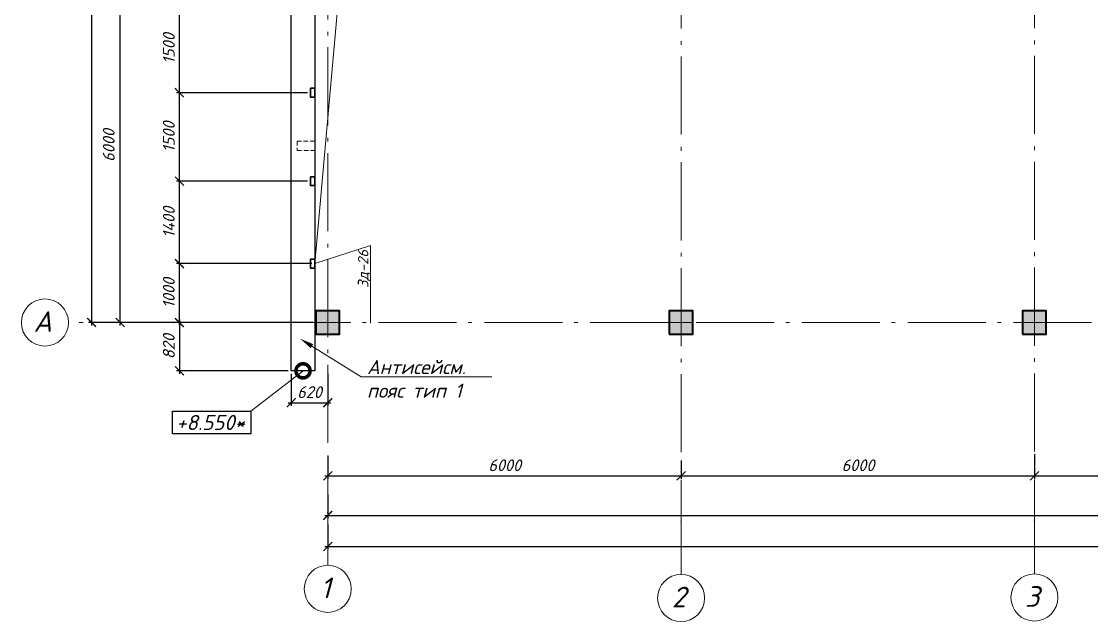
# Model space of a CAD drawing. Header units: millimetres. Extents: x -238377 to -11282, y -123214 to -44846.
# Drawn here: x -118725 to -100551, y -84286 to -74100 of the extents above; entities that cross this region are included whole.
import ezdxf
from ezdxf import colors
from ezdxf.entities.mleader import LeaderData, LeaderLine
from ezdxf.enums import TextEntityAlignment as Align
from ezdxf.math import Vec2, Vec3

# ---------------------------------------------------------------- set-up
doc = ezdxf.new("R2010")
doc.units = ezdxf.units.MM
doc.header["$MEASUREMENT"] = 0
doc.linetypes.add('Double Dashed', pattern=[1797.222233, 1325, -211.666656, 63.333344, -197.222233])
doc.linetypes.add('штриховаяX2', pattern=[38.1, 25.4, -12.7])
doc.layers.get('0').update_dxf_attribs({"lineweight": 5})
for name, color, linetype, lineweight in [('#Бетон', 10, 'Continuous', 35), ('#Выноски', 150, 'Continuous', 15), ('#Оси', 7, 'Continuous', 5), ('k_ Размеры', 7, 'Continuous', 15), ('колонны_Ном._пера__94', 252, 'Continuous', 13), ('колонны_Ном._пера__99', 7, 'Continuous', 40), ('оси_Ном._пера__96', 7, 'Continuous', 5), ('оси_Ном._пера__97', 7, 'Continuous', 20), ('размеры', 7, 'Continuous', 5)]:
    doc.layers.add(name, color=color, linetype=linetype, lineweight=lineweight)
for name, color, linetype in [('#стены наруж', 7, 'Continuous'), ('колонны', 7, 'Continuous'), ('текст', 7, 'Continuous')]:
    doc.layers.add(name, color=color, linetype=linetype)
doc.styles.add('GOST 2.304', font='isocpeui.ttf')
doc.styles.get("Standard").update_dxf_attribs({"font": 'isocpeui.ttf'})
doc.styles.add('STEP PR', font='isocpeui.ttf')
doc.dimstyles.get("Standard").update_dxf_attribs({"dimtxt": 200, "dimasz": 150, "dimexe": 50, "dimexo": 50, "dimgap": 80, "dimtad": 1, "dimdec": 0, "dimzin": 0, "dimdsep": 46, "dimtxsty": 'Standard', "dimblk": 'ARCHTICK', "dimcen": 5, "dimdle": 50, "dimadec": 0, "dimazin": 0, "dimtfac": 1, "dimtdec": 0, "dimtofl": 0, "dimtmove": 1, "dimatfit": 3, "dimfxl": 1, "dimtolj": 1, "dimtzin": 0, "dimarcsym": 0})

# ---------------------------------------------------------------- blocks, each defined once
blk = doc.blocks.new('_ArchTick')
at = {"color": 0, "linetype": 'ByBlock', "const_width": 0.15}
blk.add_lwpolyline([(-0.5, -0.5), (0.5, 0.5)], dxfattribs=at)
blk = doc.blocks.new('*D280')
at = {"layer": 'Defpoints', "color": 0, "lineweight": 0, "transparency": 16777216}
for p in [(-113522, -82586), (-55309, -82767), (-55309, -83013)]:
    blk.add_point(p, dxfattribs=at)
at = {"layer": 'размеры', "color": 0, "lineweight": -2, "transparency": 16777216}
for p, q in [((-113522, -82636), (-113522, -83063)), ((-55309, -82817), (-55309, -83063)), ((-113572, -83013), (-55259, -83013))]:
    blk.add_line(p, q, dxfattribs=at)
at = {"layer": 'размеры', "color": 0, "lineweight": -2, "transparency": 16777216, "xscale": 150, "yscale": 150, "zscale": 150, "rotation": 180}
blk.add_blockref('_ArchTick', (-113522, -83013), dxfattribs=at)
at = {"layer": 'размеры', "color": 0, "lineweight": -2, "transparency": 16777216, "xscale": 150, "yscale": 150, "zscale": 150}
blk.add_blockref('_ArchTick', (-55309, -83013), dxfattribs=at)
at = {"layer": 'размеры', "color": 0, "transparency": 16777216, "insert": (-79684, -82833), "char_height": 200, "attachment_point": 5}
blk.add_mtext('\\A1;58213', dxfattribs=at)
blk = doc.blocks.new('*D281')
at = {"layer": 'Defpoints', "color": 0, "transparency": 16777216}
for p in [(-117047, -73210), (-117002, -73210), (-114142, -79210)]:
    blk.add_point(p, dxfattribs=at)
at = {"layer": 'размеры', "color": 0, "lineweight": -2, "transparency": 16777216}
for p, q in [((-117052, -73210), (-117097, -73210)), ((-117047, -79260), (-117047, -73160)), ((-114192, -79210), (-117097, -79210))]:
    blk.add_line(p, q, dxfattribs=at)
at = {"layer": 'размеры', "color": 0, "lineweight": -2, "transparency": 16777216, "xscale": 150, "yscale": 150, "zscale": 150}
for p, rotation in [((-117047, -73210), 90), ((-117047, -79210), 270)]:
    blk.add_blockref('_ArchTick', p, dxfattribs=dict(at, rotation=rotation))
at = {"layer": 'размеры', "color": 0, "transparency": 16777216, "insert": (-117241, -76206), "char_height": 200, "attachment_point": 5, "rotation": 90}
blk.add_mtext('\\A1;6000', dxfattribs=at)
blk = doc.blocks.new('*D283')
at = {"layer": 'Defpoints', "color": 0, "lineweight": 0, "transparency": 16777216}
for p in [(-113522, -81420), (-107522, -81504), (-107522, -81813)]:
    blk.add_point(p, dxfattribs=at)
at = {"layer": 'размеры', "color": 0, "lineweight": -2, "transparency": 16777216}
for p, q in [((-113522, -81470), (-113522, -81863)), ((-107522, -81554), (-107522, -81863)), ((-113572, -81813), (-107472, -81813))]:
    blk.add_line(p, q, dxfattribs=at)
at = {"layer": 'размеры', "color": 0, "lineweight": -2, "transparency": 16777216, "xscale": 150, "yscale": 150, "zscale": 150, "rotation": 180}
blk.add_blockref('_ArchTick', (-113522, -81813), dxfattribs=at)
at = {"layer": 'размеры', "color": 0, "lineweight": -2, "transparency": 16777216, "xscale": 150, "yscale": 150, "zscale": 150}
blk.add_blockref('_ArchTick', (-107522, -81813), dxfattribs=at)
at = {"layer": 'размеры', "color": 0, "transparency": 16777216, "insert": (-110517, -81633), "char_height": 200, "attachment_point": 5}
blk.add_mtext('\\A1;6000', dxfattribs=at)
blk = doc.blocks.new('*D284')
at = {"layer": 'Defpoints', "color": 0, "lineweight": 0, "transparency": 16777216}
for p in [(-101522, -81394), (-107522, -81504), (-101522, -81813)]:
    blk.add_point(p, dxfattribs=at)
at = {"layer": 'размеры', "color": 0, "lineweight": -2, "transparency": 16777216}
for p, q in [((-107522, -81554), (-107522, -81863)), ((-101522, -81444), (-101522, -81863)), ((-107572, -81813), (-101472, -81813))]:
    blk.add_line(p, q, dxfattribs=at)
at = {"layer": 'размеры', "color": 0, "lineweight": -2, "transparency": 16777216, "xscale": 150, "yscale": 150, "zscale": 150, "rotation": 180}
blk.add_blockref('_ArchTick', (-107522, -81813), dxfattribs=at)
at = {"layer": 'размеры', "color": 0, "lineweight": -2, "transparency": 16777216, "xscale": 150, "yscale": 150, "zscale": 150}
blk.add_blockref('_ArchTick', (-101522, -81813), dxfattribs=at)
at = {"layer": 'размеры', "color": 0, "transparency": 16777216, "insert": (-104517, -81633), "char_height": 200, "attachment_point": 5}
blk.add_mtext('\\A1;6000', dxfattribs=at)
blk = doc.blocks.new('*D285')
at = {"layer": 'Defpoints', "color": 0, "lineweight": 0, "transparency": 16777216}
for p in [(-101522, -81394), (-95522, -81515), (-95522, -81813)]:
    blk.add_point(p, dxfattribs=at)
at = {"layer": 'размеры', "color": 0, "lineweight": -2, "transparency": 16777216}
for p, q in [((-101522, -81444), (-101522, -81863)), ((-95522, -81565), (-95522, -81863)), ((-101572, -81813), (-95472, -81813))]:
    blk.add_line(p, q, dxfattribs=at)
at = {"layer": 'размеры', "color": 0, "lineweight": -2, "transparency": 16777216, "xscale": 150, "yscale": 150, "zscale": 150, "rotation": 180}
blk.add_blockref('_ArchTick', (-101522, -81813), dxfattribs=at)
at = {"layer": 'размеры', "color": 0, "lineweight": -2, "transparency": 16777216, "xscale": 150, "yscale": 150, "zscale": 150}
blk.add_blockref('_ArchTick', (-95522, -81813), dxfattribs=at)
at = {"layer": 'размеры', "color": 0, "transparency": 16777216, "insert": (-98517, -81633), "char_height": 200, "attachment_point": 5}
blk.add_mtext('\\A1;6000', dxfattribs=at)
blk = doc.blocks.new('*D296')
at = {"layer": 'Defpoints', "color": 0, "transparency": 16777216}
for p in [(-109100, -64810), (-117533, -79210), (-116228, -79210)]:
    blk.add_point(p, dxfattribs=at)
at = {"layer": 'размеры', "color": 0, "lineweight": -2, "transparency": 16777216}
for p, q in [((-109150, -64810), (-117583, -64810)), ((-117533, -64760), (-117533, -79260)), ((-116278, -79210), (-117583, -79210))]:
    blk.add_line(p, q, dxfattribs=at)
at = {"layer": 'размеры', "color": 0, "lineweight": -2, "transparency": 16777216, "xscale": 150, "yscale": 150, "zscale": 150}
for p, rotation in [((-117533, -64810), 90), ((-117533, -79210), 270)]:
    blk.add_blockref('_ArchTick', p, dxfattribs=dict(at, rotation=rotation))
at = {"layer": 'размеры', "color": 0, "transparency": 16777216, "insert": (-117705, -71996), "char_height": 200, "attachment_point": 5, "rotation": 90}
blk.add_mtext('\\A1;14400', dxfattribs=at)
blk = doc.blocks.new('Колонна_15_1', base_point=(22379, 71856))
at = {"layer": 'колонны_Ном._пера__94', "linetype": 'Continuous', "true_color": 0x7d7d7d}
blk.add_hatch(color=8, dxfattribs=at).paths.add_polyline_path([(22179, 71647), (22579, 71647), (22579, 72047), (22179, 72047)])
blk.add_hatch(color=8, dxfattribs=at).paths.add_polyline_path([(22179, 71647), (22579, 71647), (22579, 72047), (22179, 72047)])
at = {"layer": 'колонны_Ном._пера__99', "linetype": 'Continuous', "flags": 128}
blk.add_lwpolyline([(22179, 71647), (22579, 71647), (22579, 72047), (22179, 72047)], close=True, dxfattribs=at)
at = {"layer": 'колонны_Ном._пера__99', "color": 8, "linetype": 'Continuous', "true_color": 0x737373, "flags": 128}
blk.add_lwpolyline([(22179, 71647), (22579, 71647), (22579, 72047), (22179, 72047)], close=True, dxfattribs=at)
at = {"layer": 'оси_Ном._пера__96', "color": 253, "lineweight": 5, "true_color": 0x9c9c9c}
for points in [[(22379, 72047), (22379, 71647)], [(22379, 72047), (22379, 71647)], [(22179, 71847), (22579, 71847)], [(22179, 71847), (22579, 71847)]]:
    blk.add_lwpolyline(points, dxfattribs=at)
blk = doc.blocks.new('*D301')
at = {"layer": 'Defpoints', "color": 0, "lineweight": 0, "transparency": 16777216}
for p in [(-113522, -82078), (-83522, -82157), (-83522, -82484)]:
    blk.add_point(p, dxfattribs=at)
at = {"layer": 'размеры', "color": 0, "lineweight": -2, "transparency": 16777216}
for p, q in [((-113522, -82128), (-113522, -82534)), ((-83522, -82207), (-83522, -82534)), ((-113572, -82484), (-83472, -82484))]:
    blk.add_line(p, q, dxfattribs=at)
at = {"layer": 'размеры', "color": 0, "lineweight": -2, "transparency": 16777216, "xscale": 150, "yscale": 150, "zscale": 150, "rotation": 180}
blk.add_blockref('_ArchTick', (-113522, -82484), dxfattribs=at)
at = {"layer": 'размеры', "color": 0, "lineweight": -2, "transparency": 16777216, "xscale": 150, "yscale": 150, "zscale": 150}
blk.add_blockref('_ArchTick', (-83522, -82484), dxfattribs=at)
at = {"layer": 'размеры', "color": 0, "transparency": 16777216, "insert": (-98522, -82304), "char_height": 200, "attachment_point": 5}
blk.add_mtext('\\A1;30000', dxfattribs=at)
blk = doc.blocks.new('*D345')
at = {"layer": 'Defpoints', "color": 0, "transparency": 16777216}
for p in [(-116041, -78210), (-113742, -78210), (-113722, -79210)]:
    blk.add_point(p, dxfattribs=at)
at = {"layer": 'размеры', "color": 0, "lineweight": -2, "transparency": 16777216}
for p, q in [((-113792, -78210), (-116091, -78210)), ((-116041, -79260), (-116041, -78160)), ((-113772, -79210), (-116091, -79210))]:
    blk.add_line(p, q, dxfattribs=at)
at = {"layer": 'размеры', "color": 0, "lineweight": -2, "transparency": 16777216, "xscale": 150, "yscale": 150, "zscale": 150}
for p, rotation in [((-116041, -78210), 90), ((-116041, -79210), 270)]:
    blk.add_blockref('_ArchTick', p, dxfattribs=dict(at, rotation=rotation))
at = {"layer": 'размеры', "color": 0, "transparency": 16777216, "insert": (-116221, -78710), "char_height": 200, "attachment_point": 5, "rotation": 90}
blk.add_mtext('\\A1;1000', dxfattribs=at)
blk = doc.blocks.new('*D346')
at = {"layer": 'Defpoints', "color": 0, "transparency": 16777216}
for p in [(-116041, -76810), (-113817, -76810), (-113742, -78210)]:
    blk.add_point(p, dxfattribs=at)
at = {"layer": 'размеры', "color": 0, "lineweight": -2, "transparency": 16777216}
for p, q in [((-113867, -76810), (-116091, -76810)), ((-116041, -78260), (-116041, -76760)), ((-113792, -78210), (-116091, -78210))]:
    blk.add_line(p, q, dxfattribs=at)
at = {"layer": 'размеры', "color": 0, "lineweight": -2, "transparency": 16777216, "xscale": 150, "yscale": 150, "zscale": 150}
for p, rotation in [((-116041, -76810), 90), ((-116041, -78210), 270)]:
    blk.add_blockref('_ArchTick', p, dxfattribs=dict(at, rotation=rotation))
at = {"layer": 'размеры', "color": 0, "transparency": 16777216, "insert": (-116221, -77510), "char_height": 200, "attachment_point": 5, "rotation": 90}
blk.add_mtext('\\A1;1400', dxfattribs=at)
blk = doc.blocks.new('*D347')
at = {"layer": 'Defpoints', "color": 0, "transparency": 16777216}
for p in [(-116041, -75310), (-113817, -75310), (-113817, -76810)]:
    blk.add_point(p, dxfattribs=at)
at = {"layer": 'размеры', "color": 0, "lineweight": -2, "transparency": 16777216}
for p, q in [((-113867, -75310), (-116091, -75310)), ((-116041, -76860), (-116041, -75260)), ((-113867, -76810), (-116091, -76810))]:
    blk.add_line(p, q, dxfattribs=at)
at = {"layer": 'размеры', "color": 0, "lineweight": -2, "transparency": 16777216, "xscale": 150, "yscale": 150, "zscale": 150}
for p, rotation in [((-116041, -75310), 90), ((-116041, -76810), 270)]:
    blk.add_blockref('_ArchTick', p, dxfattribs=dict(at, rotation=rotation))
at = {"layer": 'размеры', "color": 0, "transparency": 16777216, "insert": (-116221, -76060), "char_height": 200, "attachment_point": 5, "rotation": 90}
blk.add_mtext('\\A1;1500', dxfattribs=at)
blk = doc.blocks.new('*D348')
at = {"layer": 'Defpoints', "color": 0, "transparency": 16777216}
for p in [(-116041, -73810), (-113817, -73810), (-113817, -75310)]:
    blk.add_point(p, dxfattribs=at)
at = {"layer": 'размеры', "color": 0, "lineweight": -2, "transparency": 16777216}
for p, q in [((-116041, -75360), (-116041, -73760)), ((-113867, -73810), (-116091, -73810)), ((-113867, -75310), (-116091, -75310))]:
    blk.add_line(p, q, dxfattribs=at)
at = {"layer": 'размеры', "color": 0, "lineweight": -2, "transparency": 16777216, "xscale": 150, "yscale": 150, "zscale": 150}
for p, rotation in [((-116041, -73810), 90), ((-116041, -75310), 270)]:
    blk.add_blockref('_ArchTick', p, dxfattribs=dict(at, rotation=rotation))
at = {"layer": 'размеры', "color": 0, "transparency": 16777216, "insert": (-116221, -74560), "char_height": 200, "attachment_point": 5, "rotation": 90}
blk.add_mtext('\\A1;1500', dxfattribs=at)
blk = doc.blocks.new('_DotSmall')
at = {"color": 0, "linetype": 'ByBlock', "const_width": 0.5}
blk.add_lwpolyline([(-0.0625, 0, 1), (0.0625, 0, 1)], format="xyb", close=True, dxfattribs=at)
blk = doc.blocks.new('*D371')
at = {"layer": 'Defpoints', "color": 0, "transparency": 16777216}
for p in [(-113722, -79210), (-116041, -80030), (-114142, -80030)]:
    blk.add_point(p, dxfattribs=at)
at = {"layer": 'размеры', "color": 0, "lineweight": -2, "transparency": 16777216}
for p, q in [((-113772, -79210), (-116091, -79210)), ((-116041, -79160), (-116041, -80080)), ((-114192, -80030), (-116091, -80030))]:
    blk.add_line(p, q, dxfattribs=at)
at = {"layer": 'размеры', "color": 0, "lineweight": -2, "transparency": 16777216, "xscale": 150, "yscale": 150, "zscale": 150}
for p, rotation in [((-116041, -79210), 90), ((-116041, -80030), 270)]:
    blk.add_blockref('_ArchTick', p, dxfattribs=dict(at, rotation=rotation))
at = {"layer": 'размеры', "color": 0, "transparency": 16777216, "insert": (-116221, -79620), "char_height": 200, "attachment_point": 5, "rotation": 90}
blk.add_mtext('\\A1;820', dxfattribs=at)
blk = doc.blocks.new('*D372')
at = {"layer": 'Defpoints', "color": 0, "transparency": 16777216}
for p in [(-114142, -80030), (-113522, -80030), (-113522, -80572)]:
    blk.add_point(p, dxfattribs=at)
at = {"layer": 'k_ Размеры', "color": 0, "lineweight": -2, "transparency": 16777216}
for p, q in [((-114142, -80080), (-114142, -80622)), ((-113522, -80080), (-113522, -80622)), ((-114192, -80572), (-113472, -80572))]:
    blk.add_line(p, q, dxfattribs=at)
at = {"layer": 'k_ Размеры', "color": 0, "lineweight": -2, "transparency": 16777216, "xscale": 150, "yscale": 150, "zscale": 150, "rotation": 180}
blk.add_blockref('_ArchTick', (-114142, -80572), dxfattribs=at)
at = {"layer": 'k_ Размеры', "color": 0, "lineweight": -2, "transparency": 16777216, "xscale": 150, "yscale": 150, "zscale": 150}
blk.add_blockref('_ArchTick', (-113522, -80572), dxfattribs=at)
at = {"layer": 'k_ Размеры', "color": 0, "transparency": 16777216, "insert": (-113832, -80392), "char_height": 200, "attachment_point": 5}
blk.add_mtext('\\A1;620', dxfattribs=at)

msp = doc.modelspace()

# ---------------------------------------------------------------- linework, layer by layer
at = {"layer": '#Бетон'}
for points in [[(-113817.2, -75235.4), (-113817.2, -75385.4), (-113742.2, -75385.4), (-113742.2, -75235.4), (-113817.2, -75235.4)], [(-113817.2, -76735.4), (-113817.2, -76885.4), (-113742.2, -76885.4), (-113742.2, -76735.4), (-113817.2, -76735.4)], [(-113817.2, -78135.4), (-113817.2, -78285.4), (-113742.2, -78285.4), (-113742.2, -78135.4), (-113817.2, -78135.4)]]:
    msp.add_lwpolyline(points, dxfattribs=at)
at = {"layer": '#Бетон', "linetype": 'штриховаяX2', "lineweight": 9, "ltscale": 3}
msp.add_lwpolyline([(-113742.2, -76130.4), (-114042.2, -76130.4), (-114042.2, -76290.4), (-113742.2, -76290.4)], close=True, dxfattribs=at)
at = {"layer": '#стены наруж', "lineweight": 30}
for points in [[(-114142.2, -80030.4), (-114142.2, -65610.4)], [(-113742.2, -65610.4), (-113742.2, -80030.4), (-114142.2, -80030.4)]]:
    msp.add_lwpolyline(points, dxfattribs=at)
at = {"layer": 'Defpoints', "color": 8, "linetype": 'штриховаяX2', "lineweight": 5, "ltscale": 5, "true_color": 0x737373, "const_width": 0.5}
msp.add_lwpolyline([(-113322.2, -79010.4), (-83722.2, -79010.4), (-83722.2, -79410.4), (-113322.2, -79410.4)], close=True, dxfattribs=at)
at = {"layer": 'оси_Ном._пера__96', "linetype": 'Double Dashed', "lineweight": 5}
for p, q in [((-113521.9, -67349.3), (-113521.9, -82430.1)), ((-107521.9, -67505), (-107521.9, -82585.8)), ((-101521.9, -67495.9), (-101521.9, -82576.7)), ((-116141.3, -79210.4), (-117924.5, -79210.4)), ((-52026.2, -79210.4), (-116141.3, -79210.4)), ((-113521.9, -82430.1), (-113521.9, -83330.1)), ((-107521.9, -82585.8), (-107521.9, -83485.8))]:
    msp.add_line(p, q, dxfattribs=at)
at = {"layer": 'оси_Ном._пера__96', "linetype": 'Double Dashed'}
msp.add_line((-101521.9, -82576.7), (-101521.9, -83476.7), dxfattribs=at)
for p in [(-116141.3, -79210.4), (-116141.3, -79210.4), (-113521.9, -82430.1), (-113521.9, -82430.1), (-101521.9, -82576.7), (-101521.9, -82576.7)]:
    msp.add_point(p, dxfattribs=at)
at = {"layer": 'оси_Ном._пера__96', "linetype": 'Double Dashed', "lineweight": 5}
msp.add_point((-107521.9, -82585.8), dxfattribs=at)
msp.add_point((-107521.9, -82585.8), dxfattribs=at)
at = {"layer": 'оси_Ном._пера__97', "linetype": 'Continuous'}
for centre, start_param, end_param in [((-118324.5, -79210.4), 2.3561945, 8.6393798), ((-113521.9, -83730.1), 3.9269908, 10.2101761), ((-107521.9, -83885.8), 3.9269908, 10.2101761), ((-101521.9, -83876.7), 3.9269908, 10.2101761)]:
    msp.add_ellipse(centre, major_axis=(282.8, 282.8), ratio=1, start_param=start_param, end_param=end_param, dxfattribs=at)
at = {"layer": 'текст'}
msp.add_lwpolyline([(-116156.1, -80715.3), (-114828.2, -80715.3), (-114828.2, -81099.3), (-116156.1, -81099.3), (-116156.1, -80715.3)], dxfattribs=at)

# ---------------------------------------------------------------- block references
at = {"layer": 'колонны'}
for p in [(-113522.2, -79201.5), (-107522.2, -79201.5), (-101522.2, -79201.5)]:
    msp.add_blockref('Колонна_15_1', p, dxfattribs=at)

# ---------------------------------------------------------------- texts
at = {"layer": '#Оси', "linetype": 'Continuous', "ltscale": 100, "style": 'GOST 2.304'}
for s, p in [('А', (-118362.1, -79194.1)), ('1', (-113559.6, -83713.8)), ('2', (-107559.6, -83869.5)), ('3', (-101559.6, -83860.4))]:
    msp.add_text(s, height=350, dxfattribs=at).set_placement(p, align=Align.MIDDLE_CENTER)
at = {"layer": 'текст', "style": 'STEP PR'}
msp.add_text('+8.550*', height=256, dxfattribs=at).set_placement((-115513.6, -80907.3), align=Align.MIDDLE_CENTER)

# ---------------------------------------------------------------- dimensions: what is measured, and where the dimension line sits
at = {"layer": 'k_ Размеры'}
dim = msp.add_linear_dim(base=(-113521.9, -80572.1), p1=(-114142.2, -80030.4), p2=(-113521.9, -80030.4), dimstyle='Standard', dxfattribs=at)
dim.commit()
dim.dimension.update_dxf_attribs({"geometry": '*D372', "text_midpoint": (-113832.1, -80392.1)})
at = {"layer": 'размеры'}
for base, p1, p2, angle, picture, middle in [((-117533.5, -79210.4), (-109099.7, -64810.4), (-116227.9, -79210.4), 270, '*D296', (-117525.2, -71996.1)), ((-117046.8, -73210.4), (-114142.2, -79210.4), (-117002, -73210.4), 90, '*D281', (-117060.9, -76205.6))]:
    dim = msp.add_linear_dim(base=base, p1=p1, p2=p2, angle=angle, dimstyle='Standard', dxfattribs=at)
    dim.commit()
    dim.dimension.update_dxf_attribs({"geometry": picture, "text_midpoint": middle, "dimtype": 160})
for base, p1, p2, picture, middle in [((-116041, -73810.4), (-113817.2, -75310.4), (-113817.2, -73810.4), '*D348', (-116221, -74560.4)), ((-116041, -75310.4), (-113817.2, -76810.4), (-113817.2, -75310.4), '*D347', (-116221, -76060.4)), ((-116041, -76810.4), (-113742.2, -78210.4), (-113817.2, -76810.4), '*D346', (-116221, -77510.4)), ((-116041, -78210.4), (-113722.2, -79210.4), (-113742.2, -78210.4), '*D345', (-116221, -78710.4)), ((-116041, -80030.4), (-113722.2, -79210.4), (-114142.2, -80030.4), '*D371', (-116221, -79620.4))]:
    dim = msp.add_linear_dim(base=base, p1=p1, p2=p2, angle=90, dimstyle='Standard', dxfattribs=at)
    dim.commit()
    dim.dimension.update_dxf_attribs({"geometry": picture, "text_midpoint": middle})
for base, p1, p2, picture, middle in [((-101521.9, -81812.7), (-107521.9, -81504.4), (-101521.9, -81394), '*D284', (-104517.2, -81812.7)), ((-95521.9, -81812.7), (-101521.9, -81394), (-95521.9, -81515.3), '*D285', (-98517.2, -81812.7)), ((-107521.9, -81812.7), (-113521.9, -81419.6), (-107521.9, -81504.4), '*D283', (-110517.2, -81812.7)), ((-83521.9, -82484), (-113521.9, -82078.3), (-83521.9, -82156.7), '*D301', (-98521.9, -82484)), ((-55309.3, -83012.7), (-113521.9, -82585.8), (-55309.3, -82766.9), '*D280', (-79684, -83012.7))]:
    dim = msp.add_linear_dim(base=base, p1=p1, p2=p2, dimstyle='Standard', dxfattribs=at)
    dim.commit()
    dim.dimension.update_dxf_attribs({"geometry": picture, "text_midpoint": middle, "dimtype": 160})

# ---------------------------------------------------------------- leaders
at = {"layer": '#Выноски'}
ml = msp.add_multileader_mtext('Standard', dxfattribs=at)
ml.set_content('\\A1;Зд-26\\~\\~  ', color=256, style='STEP PR')
ml.set_leader_properties(color=256, linetype='ByLayer', lineweight=-1)
ml.build(insert=Vec2(0, 0))
ml.multileader.update_dxf_attribs({"text_left_attachment_type": 6, "text_right_attachment_type": 6, "dogleg_length": 0, "arrow_head_size": 180, "scale": 0.75})
ctx = ml.context
ctx.base_point, ctx.scale, ctx.char_height, ctx.arrow_head_size, ctx.landing_gap_size, ctx.plane_origin, ctx.plane_x_axis, ctx.plane_y_axis = Vec3(-112795.3, -78825.8), 0.75, 180, 180, 75, Vec3(-99359.7, -72472.7), Vec3(0, 1), Vec3(-1, 0)
ctx.left_attachment, ctx.right_attachment, ctx.text_align_type = 6, 6, 2
notes = []
notes.append((ctx, [(1, (1, 1, 0), (-112795.3, -77905), (0, -1), 0, [(0, [(-113742.2, -73810.4), (-112795.3, -73521.5), (-113742.2, -67810.4), (-112795.3, -67533.3), (-113742.2, -78210.4)], 0, [])])]))
ctx.mtext.insert, ctx.mtext.text_direction, ctx.mtext.rotation, ctx.mtext.defined_height, ctx.mtext.alignment, ctx.mtext.flow_direction = Vec3(-113011.3, -77980), Vec3(0, 1), 1.5707963, 301.3, 3, 5
ml = msp.add_multileader_mtext('Standard', dxfattribs=at)
ml.set_content('Антисейсм.\\Pпояс{\\A1; тип 1     } ', color=256, style='STEP PR')
ml.set_leader_properties(color=256, linetype='ByLayer', lineweight=-1)
ml.build(insert=Vec2(0, 0))
ml.multileader.update_dxf_attribs({"text_left_attachment_type": 6, "text_right_attachment_type": 6, "dogleg_length": 0, "arrow_head_size": 240})
ctx = ml.context
ctx.base_point, ctx.char_height, ctx.arrow_head_size, ctx.landing_gap_size, ctx.plane_origin = Vec3(-112956.1, -80134.4), 240, 240, 100, Vec3(-106258.3, -92281.2)
ctx.left_attachment, ctx.right_attachment = 6, 6
notes.append((ctx, [(0, (1, 1, 0), (-112956.1, -80134.4), (1, 0), 0, [(0, [(-113993.3, -79483.8)], 0, [])])]))
ctx.mtext.insert, ctx.mtext.rotation, ctx.mtext.defined_height, ctx.mtext.flow_direction = Vec3(-112856.1, -79846.4), 6.2831853, 130.9, 5
ml = msp.add_multileader_mtext('Standard', dxfattribs=at)
ml.set_content('\\A1; ', color=256, style='STEP PR')
ml.set_leader_properties(color=256, linetype='ByLayer', lineweight=-1)
ml.set_arrow_properties(name='DOTSMALL')
ml.build(insert=Vec2(0, 0))
ml.multileader.update_dxf_attribs({"text_left_attachment_type": 6, "text_right_attachment_type": 6, "dogleg_length": 0, "arrow_head_size": 480})
ctx = ml.context
ctx.base_point, ctx.char_height, ctx.arrow_head_size, ctx.landing_gap_size, ctx.plane_origin = Vec3(-115526.4, -80715.3), 480, 480, 200, Vec3(-70735, -119065.1)
ctx.left_attachment, ctx.right_attachment, ctx.text_align_type = 6, 6, 1
notes.append((ctx, [(1, (1, 1, 0), (-114828.2, -80715.3), (-1, 0), 0, [(1, [(-113942.2, -80030.4)], 0, [])])]))
ctx.mtext.insert, ctx.mtext.rotation, ctx.mtext.width, ctx.mtext.defined_height, ctx.mtext.alignment, ctx.mtext.flow_direction = Vec3(-115177.3, -80235.3), 6.2831853, 1386.881, 464.8, 2, 5
for ctx, leaders in notes:
    for number, flags, end, landing, length, lines in leaders:
        leader = LeaderData()
        leader.index, (leader.has_last_leader_line, leader.has_dogleg_vector, leader.attachment_direction) = number, flags
        leader.last_leader_point, leader.dogleg_vector, leader.dogleg_length = Vec3(end), Vec3(landing), length
        for number, points, colour, breaks in lines:
            line = LeaderLine()
            line.index, line.vertices, line.color, line.breaks = number, Vec3.list(points), colors.encode_raw_color(colour), breaks
            leader.lines.append(line)
        ctx.leaders.append(leader)

doc.saveas('drawing.dxf')
